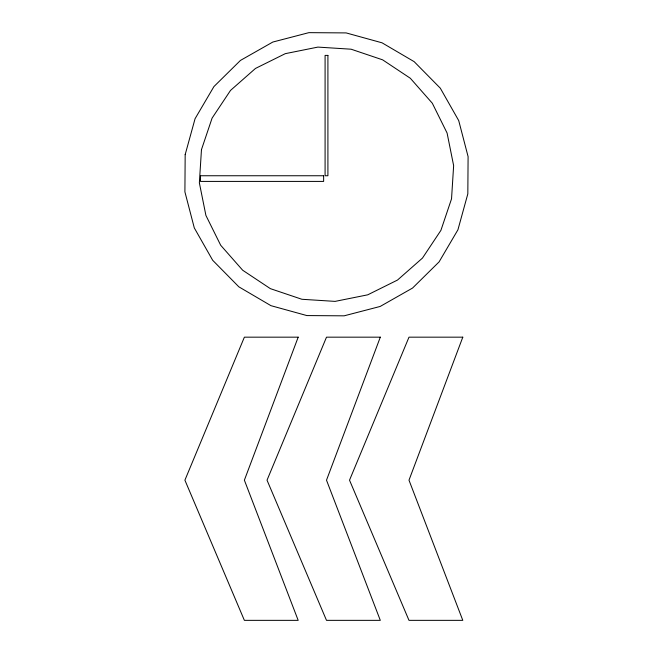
<?xml version="1.0" encoding="UTF-8"?>
<svg xmlns="http://www.w3.org/2000/svg" width="653" height="653" viewBox="0 0 653 653"><rect width="100%" height="100%" fill="white"/><g stroke="black" fill="none" stroke-linecap="round" stroke-linejoin="round"><path stroke-width="0.98" d="M185.174 154.614L184.905 191.86L194.292 227.905L212.69 260.294L238.835 286.822L270.962 305.677L306.869 315.57L344.115 315.832L380.168 306.453L412.557 288.055L439.077 261.902L457.933 229.783L467.826 193.868L468.095 156.622L458.708 120.576L440.31 88.188L414.165 61.66L382.038 42.812L346.131 32.911L308.885 32.65L272.832 42.037L240.443 60.427L213.923 86.58L195.067 118.707L185.174 154.614M201.467 149.635L199.361 182.84L205.915 215.449L220.69 245.259L242.671 270.228L270.375 288.65L301.898 299.278L335.095 301.384L367.712 294.829L397.514 280.055L422.483 258.066L440.906 230.37L451.533 198.847L453.639 165.65L447.085 133.032L432.31 103.223L410.329 78.262L382.625 59.839L351.102 49.204L317.905 47.098L285.288 53.66L255.486 68.434L230.517 90.416L212.094 118.111L201.467 149.635M298.184 337.168L244.377 480.175L298.184 620.35L244.377 620.35L184.905 480.175L244.377 337.168L298.184 337.168M380.307 337.168L326.5 480.175L380.307 620.35L326.5 620.35L267.028 480.175L326.5 337.168L380.307 337.168M462.797 337.168L408.99 480.175L462.797 620.35L408.99 620.35L349.518 480.175L408.99 337.168L462.797 337.168M327.912 55.399L325.088 55.399L325.088 175.747L327.912 175.747L327.912 55.399M323.635 175.747L200.479 175.747L200.479 181.412L323.635 181.412L323.635 175.747"/></g></svg>
